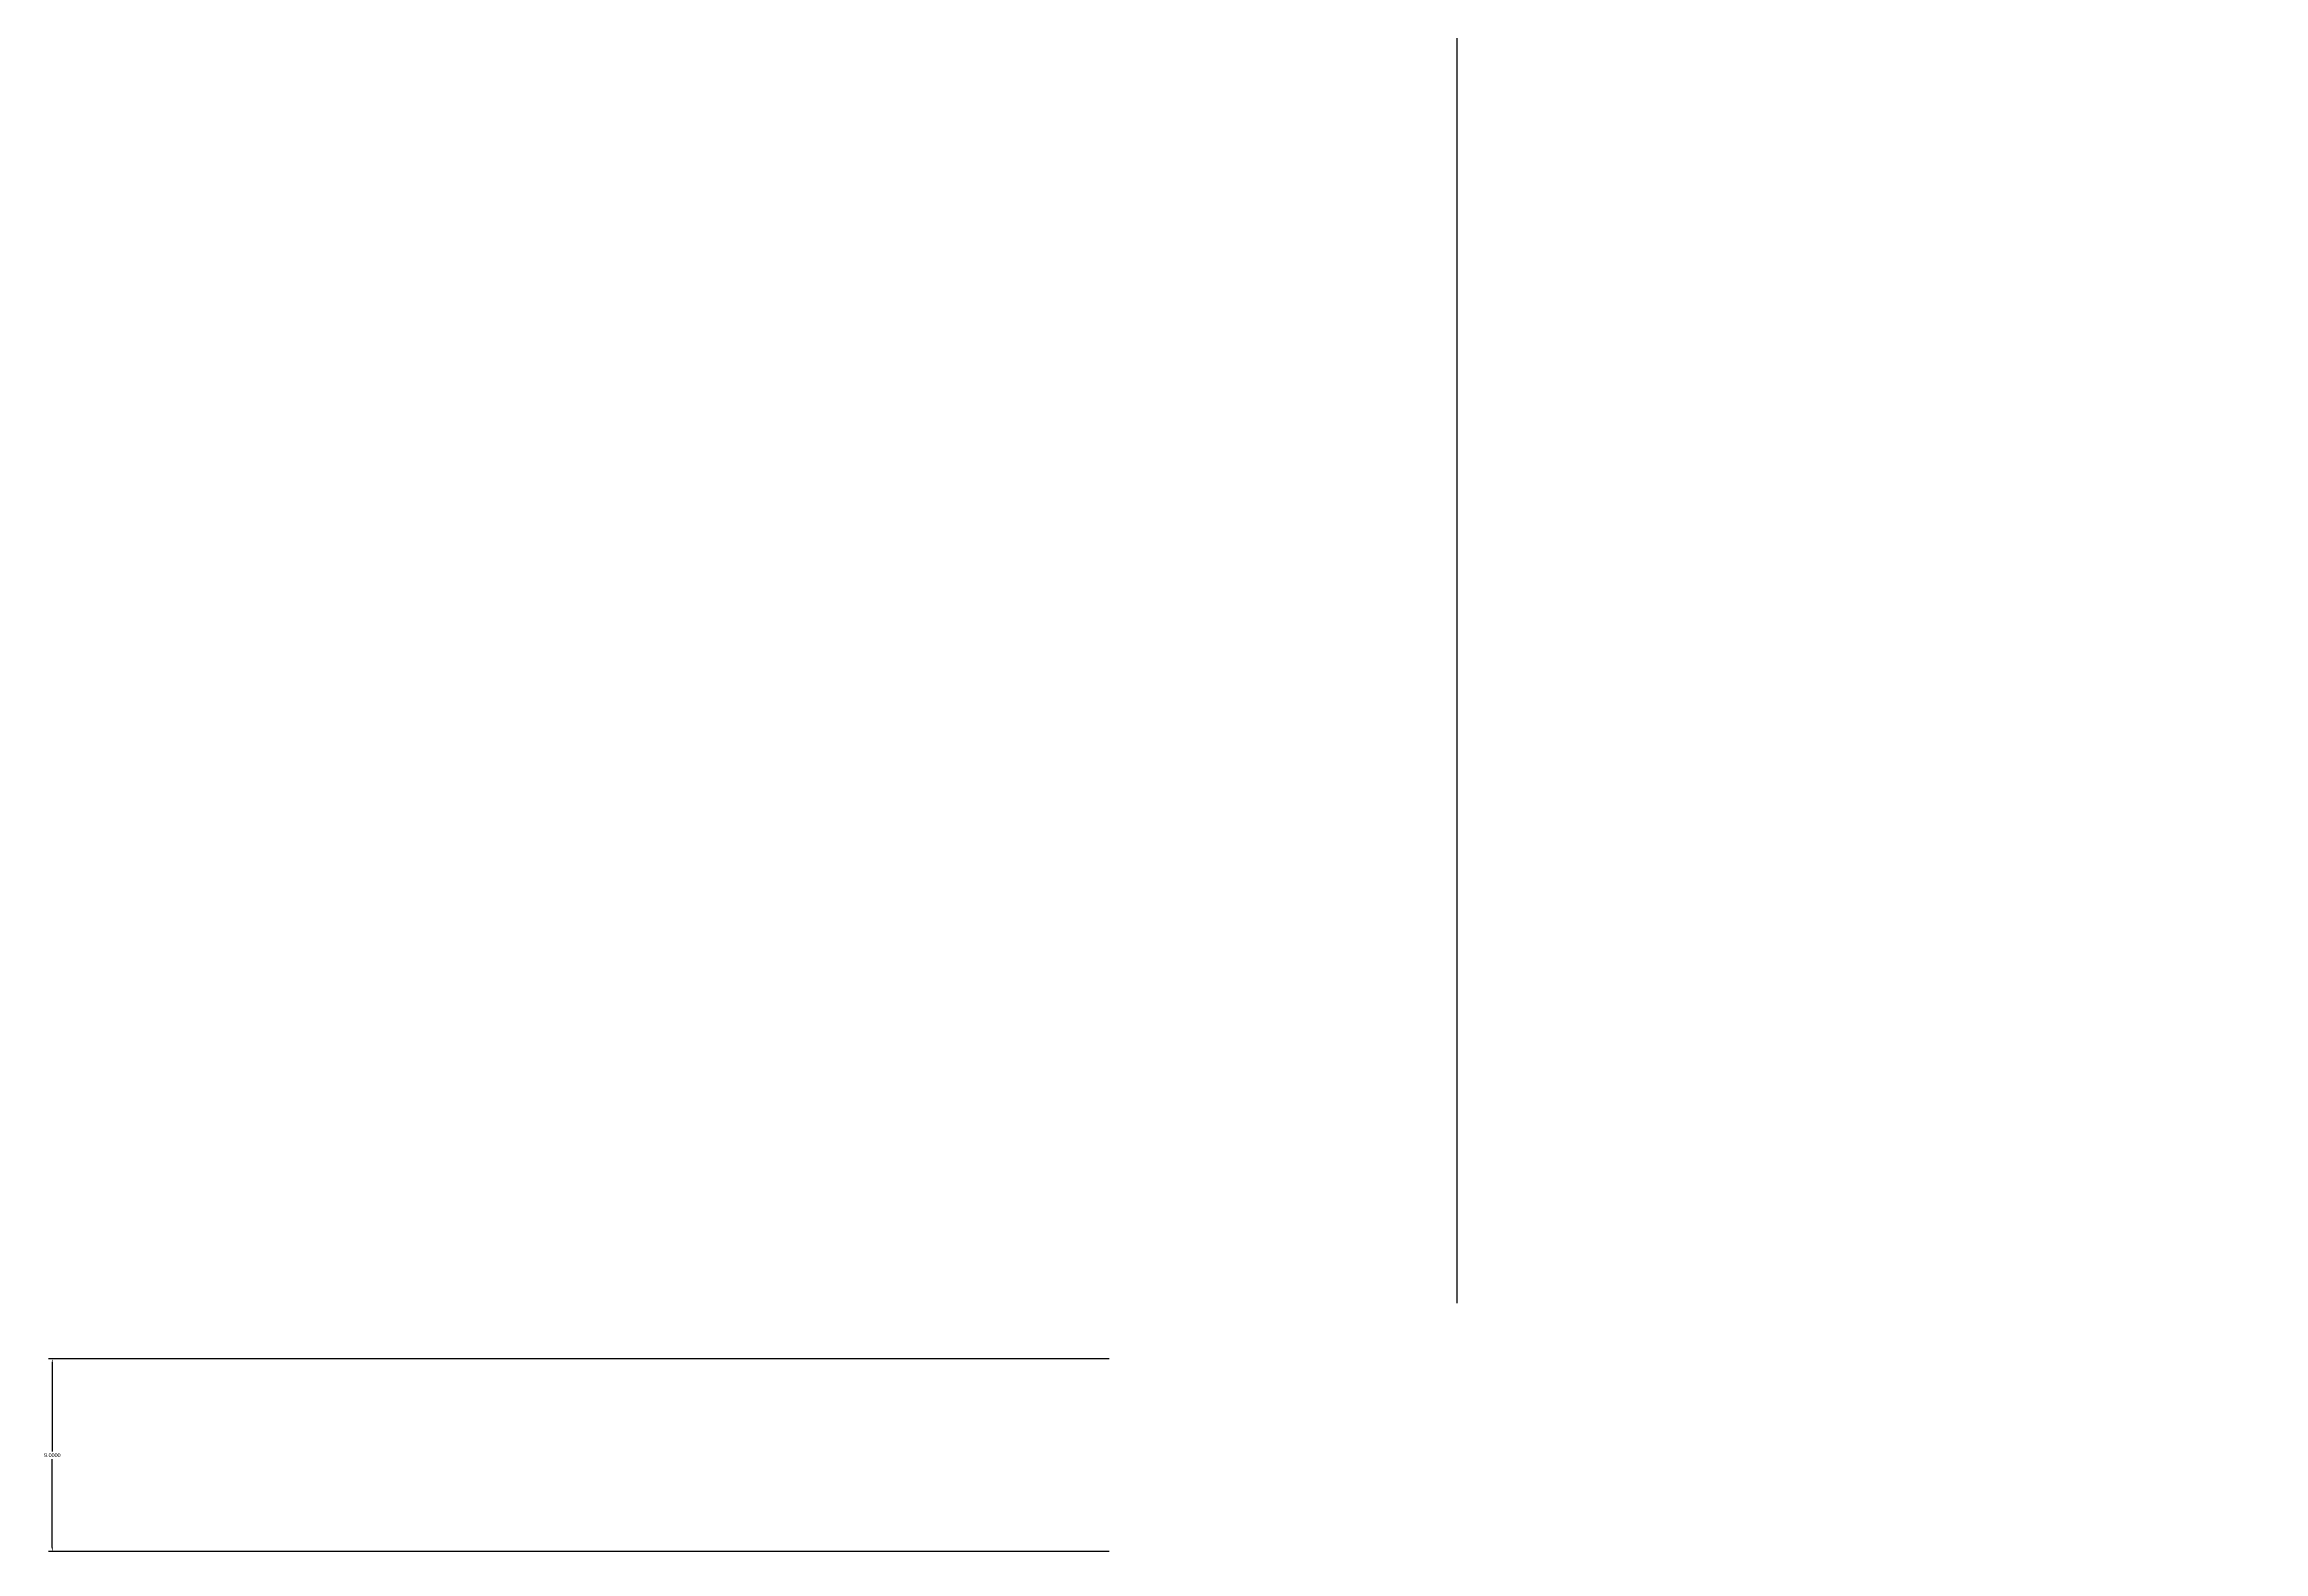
# Model space of a CAD drawing. Header units: millimetres. Extents: x 229 to 436, y 496 to 855.
# Drawn here: x 228.7 to 332.4, y 665.1 to 735.5 of the extents above; entities that cross this region are included whole.
import ezdxf

# ---------------------------------------------------------------- set-up
doc = ezdxf.new("R2010")
doc.units = ezdxf.units.MM
doc.header["$MEASUREMENT"] = 0
doc.layers.add('DIM', color=7, linetype='Continuous', lineweight=100, true_color=0xfaf747)
doc.styles.get("Standard").update_dxf_attribs({"font": 'arial.ttf'})
doc.dimstyles.get("Standard").update_dxf_attribs({"dimtxt": 0.18, "dimasz": 0.18, "dimexe": 0.18, "dimexo": 0.0625, "dimgap": 0.09, "dimtad": 0, "dimtih": 1, "dimtoh": 1, "dimdec": 4, "dimzin": 0, "dimdsep": 46, "dimtxsty": 'Standard', "dimcen": 0.09, "dimadec": 0, "dimazin": 0, "dimtfac": 1, "dimtdec": 4, "dimtofl": 0, "dimtmove": 0, "dimatfit": 3, "dimfxl": 1, "dimtolj": 1, "dimtzin": 0, "dimarcsym": 0})

# ---------------------------------------------------------------- blocks, each defined once
blk = doc.blocks.new('*D11')
at = {"layer": 'Defpoints', "color": 0, "transparency": 16777216}
for p in [(384.74, 854.67), (294.74, 676.65, 48), (384.74, 676.65, 48)]:
    blk.add_point(p, dxfattribs=at)
at = {"layer": 'DIM', "color": 0, "lineweight": -2, "transparency": 16777216}
for p, q in [((294.74, 676.71), (294.74, 854.85)), ((384.74, 676.71), (384.74, 854.85)), ((294.92, 854.67), (339.2, 854.67)), ((384.56, 854.67), (340.27, 854.67))]:
    blk.add_line(p, q, dxfattribs=at)
at = {"layer": 'DIM', "color": 0, "transparency": 16777216}
for points in [[(294.92, 854.7), (294.92, 854.64), (294.74, 854.67)], [(384.56, 854.7), (384.56, 854.64), (384.74, 854.67)]]:
    blk.add_solid(points, dxfattribs=at)
at = {"layer": 'DIM', "color": 0, "transparency": 16777216, "insert": (339.74, 854.67), "char_height": 0.18, "attachment_point": 5}
blk.add_mtext('\\A1;90.0000', dxfattribs=at)
blk = doc.blocks.new('*D18')
at = {"layer": 'Defpoints', "color": 0, "transparency": 16777216}
for p in [(278.53, 674.11, 24.47), (229.07, 665.11), (278.53, 665.11, 24.47)]:
    blk.add_point(p, dxfattribs=at)
at = {"layer": 'DIM', "color": 0, "lineweight": -2, "transparency": 16777216}
for p, q in [((278.47, 674.11), (228.89, 674.11)), ((229.07, 673.93), (229.07, 669.79)), ((229.07, 665.29), (229.07, 669.42)), ((278.47, 665.11), (228.89, 665.11))]:
    blk.add_line(p, q, dxfattribs=at)
at = {"layer": 'DIM', "color": 0, "transparency": 16777216}
for points in [[(229.04, 673.93), (229.1, 673.93), (229.07, 674.11)], [(229.04, 665.29), (229.1, 665.29), (229.07, 665.11)]]:
    blk.add_solid(points, dxfattribs=at)
at = {"layer": 'DIM', "color": 0, "transparency": 16777216, "insert": (229.07, 669.61), "char_height": 0.18, "attachment_point": 5}
blk.add_mtext('\\A1;9.0000', dxfattribs=at)

msp = doc.modelspace()

# ---------------------------------------------------------------- dimensions: what is measured, and where the dimension line sits
at = {"layer": 'DIM'}
dim = msp.add_linear_dim(base=(384.73511, 854.67447), p1=(294.73511, 676.65193, 48), p2=(384.73511, 676.65193, 48), dimstyle='Standard', dxfattribs=at)
dim.commit()
dim.dimension.update_dxf_attribs({"geometry": '*D11', "text_midpoint": (339.73511, 854.67447)})
dim = msp.add_linear_dim(base=(229.07383, 665.10545), p1=(278.52957, 674.10545, 24.46772), p2=(278.52957, 665.10545, 24.46772), angle=90, dimstyle='Standard', dxfattribs=at)
dim.commit()
dim.dimension.update_dxf_attribs({"geometry": '*D18', "text_midpoint": (229.07383, 669.60545)})

doc.saveas('drawing.dxf')
